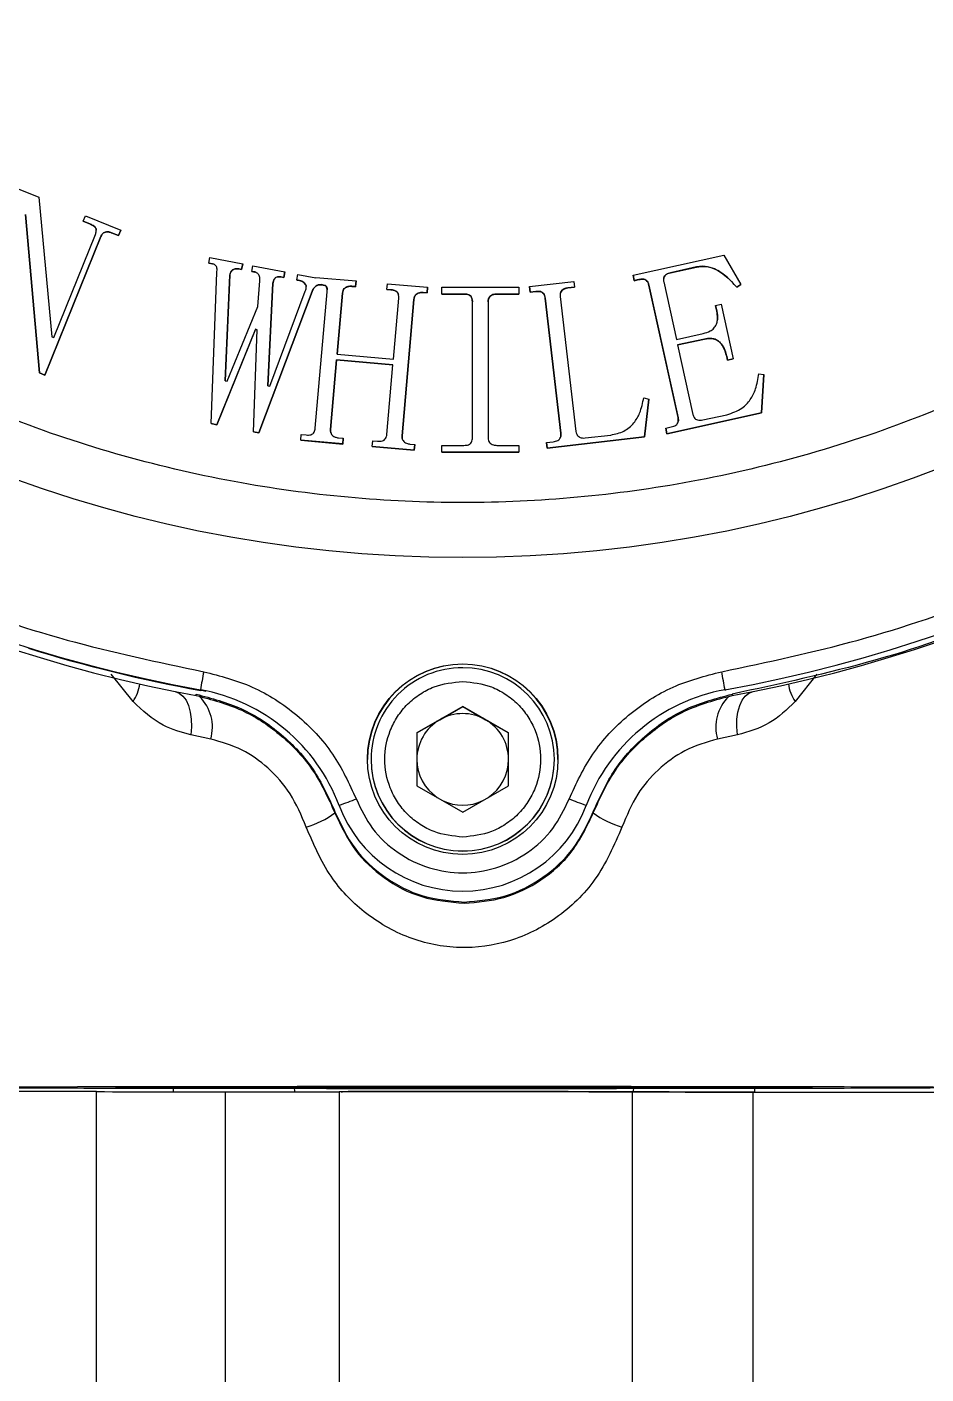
# Model space of a CAD drawing. Header units: millimetres. Extents: x 2028 to 4172, y 863 to 2379.
# Drawn here: x 3453.7 to 3502.8, y 2030.5 to 2104 of the extents above; entities that cross this region are included whole.
import ezdxf

# ---------------------------------------------------------------- set-up
doc = ezdxf.new("R2010")
doc.units = ezdxf.units.MM

msp = doc.modelspace()

# ---------------------------------------------------------------- linework, layer by layer
at = {"color": 7, "linetype": 'Continuous', "lineweight": 25}
for p, q in [((3452.947, 2095.277), (3454.344, 2094.712)), ((3454.344, 2094.712), (3455.068, 2087.08)), ((3454.386, 2085.115), (3453.625, 2093.768)), ((3453.625, 2093.766), (3454.386, 2085.113)), ((3456.779, 2093.391), (3456.896, 2093.68)), ((3457.164, 2093.237), (3456.779, 2093.391)), ((3456.779, 2093.391), (3456.779, 2093.389)), ((3456.779, 2093.389), (3457.164, 2093.234)), ((3456.896, 2093.68), (3458.823, 2092.901)), ((3455.165, 2087.041), (3457.442, 2092.676)), ((3457.164, 2093.237), (3457.164, 2093.234)), ((3458.705, 2092.612), (3458.32, 2092.769)), ((3458.32, 2092.769), (3458.32, 2092.766)), ((3458.32, 2092.766), (3458.705, 2092.61)), ((3458.823, 2092.901), (3458.705, 2092.612)), ((3458.705, 2092.61), (3458.823, 2092.899)), ((3458.705, 2092.612), (3458.705, 2092.61)), ((3458.823, 2092.901), (3458.823, 2092.899)), ((3457.731, 2092.559), (3454.675, 2084.998)), ((3454.675, 2084.995), (3457.731, 2092.556)), ((3457.731, 2092.559), (3457.731, 2092.556)), ((3463.629, 2091.103), (3463.689, 2091.409)), ((3463.689, 2091.409), (3465.477, 2091.068)), ((3486.775, 2090.456), (3491.732, 2091.547)), ((3491.732, 2091.547), (3492.664, 2089.948)), ((3463.834, 2091.064), (3463.629, 2091.103)), ((3463.629, 2091.103), (3463.629, 2091.1)), ((3463.629, 2091.1), (3463.834, 2091.062)), ((3463.758, 2082.347), (3464.063, 2090.596)), ((3463.834, 2091.064), (3463.834, 2091.062)), ((3464.777, 2090.461), (3464.523, 2084.69)), ((3464.523, 2084.69), (3464.777, 2090.459)), ((3464.777, 2090.461), (3464.777, 2090.459)), ((3465.417, 2090.762), (3465.263, 2090.791)), ((3465.263, 2090.791), (3465.263, 2090.788)), ((3465.263, 2090.788), (3465.417, 2090.759)), ((3465.477, 2091.068), (3465.417, 2090.762)), ((3465.417, 2090.759), (3465.477, 2091.066)), ((3465.417, 2090.762), (3465.417, 2090.759)), ((3465.477, 2091.068), (3465.477, 2091.066)), ((3465.978, 2090.654), (3466.037, 2090.96)), ((3466.132, 2090.625), (3465.978, 2090.654)), ((3465.978, 2090.654), (3465.978, 2090.652)), ((3465.978, 2090.652), (3466.132, 2090.623)), ((3466.037, 2090.96), (3467.773, 2090.629)), ((3466.132, 2090.625), (3466.132, 2090.623)), ((3467.773, 2090.629), (3467.713, 2090.322)), ((3467.713, 2090.32), (3467.773, 2090.627)), ((3467.773, 2090.629), (3467.773, 2090.627)), ((3468.428, 2090.188), (3468.488, 2090.494)), ((3468.488, 2090.494), (3469.474, 2090.305)), ((3486.843, 2090.152), (3486.775, 2090.456)), ((3486.775, 2090.456), (3486.775, 2090.454)), ((3486.775, 2090.454), (3486.843, 2090.15)), ((3490.231, 2090.897), (3488.815, 2090.585)), ((3488.815, 2090.583), (3490.231, 2090.895)), ((3488.815, 2090.585), (3488.815, 2090.583)), ((3490.231, 2090.897), (3490.231, 2090.895)), ((3466.301, 2088.741), (3466.411, 2090.149)), ((3467.126, 2090.012), (3466.85, 2084.403)), ((3466.85, 2084.403), (3467.126, 2090.01)), ((3467.126, 2090.012), (3467.126, 2090.01)), ((3467.713, 2090.322), (3467.561, 2090.353)), ((3467.561, 2090.353), (3467.561, 2090.351)), ((3467.561, 2090.351), (3467.713, 2090.32)), ((3467.713, 2090.322), (3467.713, 2090.32)), ((3468.582, 2090.157), (3468.428, 2090.188)), ((3468.428, 2090.188), (3468.428, 2090.185)), ((3468.428, 2090.185), (3468.582, 2090.155)), ((3468.582, 2090.157), (3468.582, 2090.155)), ((3469.474, 2090.305), (3469.475, 2090.326)), ((3469.475, 2090.326), (3471.66, 2090.135)), ((3469.959, 2089.895), (3469.755, 2089.933)), ((3469.755, 2089.933), (3469.755, 2089.931)), ((3469.755, 2089.931), (3469.959, 2089.893)), ((3469.962, 2089.906), (3469.959, 2089.895)), ((3469.959, 2089.893), (3469.962, 2089.904)), ((3469.959, 2089.893), (3469.959, 2089.895)), ((3469.962, 2089.906), (3469.962, 2089.904)), ((3471.633, 2089.823), (3471.425, 2089.841)), ((3471.425, 2089.841), (3471.425, 2089.839)), ((3471.425, 2089.839), (3471.633, 2089.821)), ((3471.66, 2090.135), (3471.633, 2089.823)), ((3471.633, 2089.821), (3471.66, 2090.133)), ((3471.633, 2089.823), (3471.633, 2089.821)), ((3471.66, 2090.135), (3471.66, 2090.133)), ((3473.349, 2089.673), (3473.376, 2089.985)), ((3473.557, 2089.656), (3473.349, 2089.673)), ((3473.349, 2089.673), (3473.349, 2089.671)), ((3473.349, 2089.671), (3473.557, 2089.654)), ((3473.376, 2089.985), (3475.561, 2089.794)), ((3475.561, 2089.794), (3475.534, 2089.482)), ((3475.534, 2089.48), (3475.561, 2089.792)), ((3475.561, 2089.794), (3475.561, 2089.792)), ((3476.344, 2089.42), (3476.344, 2089.79)), ((3476.344, 2089.79), (3480.536, 2089.79)), ((3480.536, 2089.79), (3480.536, 2089.42)), ((3481.125, 2089.828), (3483.546, 2090.107)), ((3481.161, 2089.52), (3481.125, 2089.828)), ((3481.125, 2089.828), (3481.125, 2089.826)), ((3481.125, 2089.826), (3481.161, 2089.518)), ((3483.583, 2089.799), (3483.223, 2089.759)), ((3483.223, 2089.757), (3483.583, 2089.797)), ((3483.223, 2089.757), (3483.223, 2089.759)), ((3483.546, 2090.107), (3483.583, 2089.799)), ((3483.583, 2089.799), (3483.583, 2089.797)), ((3487.095, 2090.208), (3486.843, 2090.152)), ((3486.843, 2090.15), (3487.095, 2090.206)), ((3486.843, 2090.152), (3486.843, 2090.15)), ((3487.095, 2090.208), (3487.095, 2090.206)), ((3489.229, 2082.674), (3487.64, 2089.903)), ((3487.64, 2089.901), (3487.64, 2089.903)), ((3487.64, 2089.901), (3489.229, 2082.672)), ((3488.449, 2090.081), (3489.139, 2086.946)), ((3492.664, 2089.948), (3492.435, 2089.792)), ((3492.435, 2089.79), (3492.664, 2089.946)), ((3492.435, 2089.792), (3492.435, 2089.79)), ((3492.664, 2089.948), (3492.664, 2089.946)), ((3469.26, 2089.552), (3466.363, 2081.85)), ((3466.363, 2081.848), (3469.26, 2089.55)), ((3466.952, 2084.383), (3468.894, 2089.569)), ((3469.26, 2089.552), (3469.26, 2089.55)), ((3469.439, 2082.101), (3470.088, 2089.538)), ((3470.92, 2089.467), (3470.629, 2086.138)), ((3470.629, 2086.138), (3470.92, 2089.465)), ((3470.92, 2089.467), (3470.92, 2089.465)), ((3473.557, 2089.656), (3473.557, 2089.654)), ((3473.698, 2085.869), (3473.989, 2089.197)), ((3474.821, 2089.126), (3474.172, 2081.688)), ((3474.172, 2081.686), (3474.821, 2089.124)), ((3474.821, 2089.126), (3474.821, 2089.124)), ((3475.534, 2089.482), (3475.326, 2089.5)), ((3475.326, 2089.5), (3475.326, 2089.498)), ((3475.326, 2089.498), (3475.534, 2089.48)), ((3475.534, 2089.48), (3475.534, 2089.482)), ((3477.541, 2089.42), (3476.344, 2089.42)), ((3476.344, 2089.42), (3476.344, 2089.418)), ((3476.344, 2089.418), (3477.541, 2089.418)), ((3477.541, 2089.42), (3477.541, 2089.418)), ((3478.009, 2081.575), (3478.009, 2089.004)), ((3478.872, 2089.004), (3478.872, 2081.575)), ((3480.536, 2089.42), (3479.34, 2089.42)), ((3479.34, 2089.42), (3479.34, 2089.418)), ((3479.34, 2089.418), (3480.536, 2089.418)), ((3480.536, 2089.42), (3480.536, 2089.418)), ((3481.47, 2089.555), (3481.161, 2089.52)), ((3481.161, 2089.518), (3481.47, 2089.552)), ((3481.161, 2089.52), (3481.161, 2089.518)), ((3481.47, 2089.555), (3481.47, 2089.552)), ((3482.833, 2081.828), (3481.982, 2089.196)), ((3481.982, 2089.196), (3481.982, 2089.194)), ((3481.982, 2089.194), (3482.833, 2081.826)), ((3482.806, 2089.293), (3483.658, 2081.924)), ((3464.625, 2084.67), (3466.301, 2088.741)), ((3491.277, 2088.794), (3491.58, 2088.861)), ((3491.343, 2088.491), (3491.277, 2088.794)), ((3491.277, 2088.794), (3491.277, 2088.792)), ((3491.277, 2088.792), (3491.343, 2088.489)), ((3491.343, 2088.491), (3491.343, 2088.489)), ((3491.58, 2088.861), (3492.234, 2085.879)), ((3466.17, 2087.494), (3464.065, 2082.289)), ((3464.065, 2082.287), (3466.17, 2087.492)), ((3466.057, 2081.908), (3466.272, 2087.475)), ((3466.272, 2087.475), (3466.17, 2087.494)), ((3466.17, 2087.494), (3466.17, 2087.492)), ((3466.17, 2087.492), (3466.272, 2087.473)), ((3455.068, 2087.08), (3455.165, 2087.041)), ((3489.139, 2086.946), (3490.605, 2087.27)), ((3490.67, 2086.966), (3489.204, 2086.642)), ((3489.205, 2086.64), (3490.67, 2086.964)), ((3490.67, 2086.966), (3490.67, 2086.964)), ((3470.629, 2086.138), (3473.698, 2085.869)), ((3489.204, 2086.642), (3490.038, 2082.851)), ((3491.932, 2085.812), (3491.888, 2086.014)), ((3491.888, 2086.014), (3491.888, 2086.012)), ((3491.888, 2086.012), (3491.932, 2085.81)), ((3470.602, 2085.826), (3470.271, 2082.029)), ((3470.271, 2082.027), (3470.602, 2085.824)), ((3473.671, 2085.556), (3470.602, 2085.826)), ((3470.602, 2085.826), (3470.602, 2085.824)), ((3470.602, 2085.824), (3473.671, 2085.554)), ((3473.34, 2081.76), (3473.671, 2085.556)), ((3492.234, 2085.879), (3491.932, 2085.812)), ((3491.932, 2085.81), (3492.234, 2085.877)), ((3491.932, 2085.812), (3491.932, 2085.81)), ((3492.234, 2085.879), (3492.234, 2085.877)), ((3454.675, 2084.998), (3454.386, 2085.115)), ((3454.386, 2085.115), (3454.386, 2085.113)), ((3454.386, 2085.113), (3454.675, 2084.995)), ((3454.675, 2084.998), (3454.675, 2084.995)), ((3464.523, 2084.69), (3464.625, 2084.67)), ((3493.631, 2085.072), (3493.907, 2085.028)), ((3493.907, 2085.028), (3493.783, 2082.932)), ((3493.783, 2082.93), (3493.907, 2085.026)), ((3493.907, 2085.028), (3493.907, 2085.026)), ((3466.85, 2084.403), (3466.952, 2084.383)), ((3487.362, 2083.762), (3487.632, 2083.687)), ((3487.632, 2083.687), (3487.401, 2081.626)), ((3487.401, 2081.623), (3487.632, 2083.685)), ((3487.632, 2083.687), (3487.632, 2083.685)), ((3464.065, 2082.289), (3463.758, 2082.347)), ((3463.758, 2082.347), (3463.758, 2082.345)), ((3463.758, 2082.345), (3464.065, 2082.287)), ((3493.783, 2082.932), (3488.626, 2081.797)), ((3488.626, 2081.795), (3493.783, 2082.93)), ((3489.229, 2082.674), (3489.229, 2082.672)), ((3490.582, 2082.547), (3491.895, 2082.836)), ((3493.783, 2082.932), (3493.783, 2082.93)), ((3464.065, 2082.289), (3464.065, 2082.287)), ((3466.363, 2081.85), (3466.057, 2081.908)), ((3466.057, 2081.908), (3466.057, 2081.906)), ((3466.057, 2081.906), (3466.363, 2081.848)), ((3466.363, 2081.85), (3466.363, 2081.848)), ((3468.645, 2081.438), (3468.674, 2081.75)), ((3468.674, 2081.75), (3468.934, 2081.727)), ((3470.271, 2082.029), (3470.271, 2082.027)), ((3474.172, 2081.688), (3474.172, 2081.686)), ((3487.401, 2081.626), (3482.094, 2081.011)), ((3482.094, 2081.009), (3487.401, 2081.623)), ((3482.833, 2081.828), (3482.833, 2081.826)), ((3484.17, 2081.566), (3485.561, 2081.726)), ((3487.401, 2081.626), (3487.401, 2081.623)), ((3488.559, 2082.102), (3488.861, 2082.169)), ((3488.626, 2081.797), (3488.559, 2082.102)), ((3488.559, 2082.102), (3488.559, 2082.099)), ((3488.559, 2082.099), (3488.626, 2081.795)), ((3488.626, 2081.797), (3488.626, 2081.795)), ((3470.934, 2081.238), (3468.645, 2081.438)), ((3468.645, 2081.438), (3468.645, 2081.436)), ((3468.645, 2081.436), (3470.934, 2081.235)), ((3470.702, 2081.571), (3470.963, 2081.55)), ((3470.963, 2081.55), (3470.934, 2081.238)), ((3470.934, 2081.235), (3470.963, 2081.547)), ((3470.934, 2081.238), (3470.934, 2081.235)), ((3470.963, 2081.55), (3470.963, 2081.547)), ((3472.546, 2081.095), (3472.575, 2081.407)), ((3474.835, 2080.895), (3472.546, 2081.095)), ((3472.546, 2081.095), (3472.546, 2081.093)), ((3472.546, 2081.093), (3474.835, 2080.892)), ((3472.575, 2081.407), (3472.835, 2081.386)), ((3474.603, 2081.23), (3474.863, 2081.207)), ((3474.863, 2081.207), (3474.835, 2080.895)), ((3474.835, 2080.892), (3474.863, 2081.205)), ((3474.835, 2080.895), (3474.835, 2080.892)), ((3474.863, 2081.207), (3474.863, 2081.205)), ((3476.344, 2080.79), (3476.344, 2081.159)), ((3476.344, 2081.159), (3477.541, 2081.159)), ((3479.34, 2081.159), (3480.536, 2081.159)), ((3480.536, 2081.159), (3480.536, 2080.79)), ((3482.057, 2081.321), (3482.417, 2081.362)), ((3482.094, 2081.011), (3482.057, 2081.321)), ((3482.057, 2081.321), (3482.057, 2081.319)), ((3482.057, 2081.319), (3482.094, 2081.009)), ((3482.094, 2081.011), (3482.094, 2081.009)), ((3480.536, 2080.79), (3476.344, 2080.79)), ((3476.344, 2080.79), (3476.344, 2080.787)), ((3476.344, 2080.787), (3480.536, 2080.787)), ((3480.536, 2080.79), (3480.536, 2080.787)), ((3459.493, 2067.176), (3458.302, 2068.672)), ((3496.81, 2068.667), (3495.624, 2067.176)), ((3461.794, 2067.726), (3462.941, 2067.506)), ((3463.169, 2067.787), (3463.169, 2067.821)), ((3491.794, 2067.821), (3491.794, 2067.787)), ((3492.176, 2067.506), (3493.323, 2067.726)), ((3462.941, 2067.506), (3462.941, 2067.578)), ((3477.481, 2066.915), (3474.981, 2065.471)), ((3476.231, 2066.186), (3477.481, 2066.908)), ((3479.981, 2065.471), (3477.481, 2066.915)), ((3477.481, 2066.908), (3477.481, 2066.915)), ((3477.481, 2066.908), (3478.731, 2066.186)), ((3492.176, 2067.578), (3492.176, 2067.506)), ((3474.981, 2065.465), (3476.231, 2066.186)), ((3478.731, 2066.186), (3479.981, 2065.465)), ((3474.981, 2065.471), (3474.981, 2062.584)), ((3479.981, 2062.584), (3479.981, 2065.471)), ((3463.732, 2065.131), (3462.647, 2065.358)), ((3492.469, 2065.358), (3491.384, 2065.131)), ((3472.481, 2064.026), (3472.481, 2064.015)), ((3482.481, 2064.015), (3482.481, 2064.026)), ((3474.981, 2062.584), (3477.481, 2061.141)), ((3477.481, 2061.141), (3479.981, 2062.584)), ((3470.51, 2061.167), (3470.51, 2061.099)), ((3470.741, 2061.498), (3470.741, 2061.464)), ((3484.221, 2061.464), (3484.221, 2061.498)), ((3484.606, 2061.099), (3484.606, 2061.167)), ((3457.494, 2028.886), (3457.494, 2045.886)), ((3461.709, 2045.86), (3461.705, 2046.057)), ((3464.524, 2045.882), (3464.524, 2028.882)), ((3468.29, 2046.139), (3468.308, 2045.875)), ((3470.735, 2045.884), (3470.735, 2028.884)), ((3486.738, 2028.875), (3486.738, 2045.875)), ((3486.808, 2045.875), (3486.826, 2046.138)), ((3493.313, 2045.861), (3493.312, 2028.861)), ((3493.411, 2046.057), (3493.407, 2045.859))]:
    msp.add_line(p, q, dxfattribs=at)
at = {"color": 7, "linetype": 'Continuous', "lineweight": 25, "flags": 128}
for points in [[(3461.794, 2067.726), (3462.015, 2067.64), (3462.214, 2067.479), (3462.384, 2067.247), (3462.519, 2066.953), (3462.615, 2066.605), (3462.67, 2066.215), (3462.68, 2065.795), (3462.647, 2065.358)], [(3492.469, 2065.358), (3492.436, 2065.795), (3492.447, 2066.215), (3492.501, 2066.605), (3492.598, 2066.953), (3492.733, 2067.247), (3492.902, 2067.479), (3493.101, 2067.64), (3493.323, 2067.726)], [(3464.524, 2045.882), (3465.294, 2045.883), (3466.066, 2045.883), (3466.84, 2045.883), (3467.616, 2045.883), (3468.394, 2045.884), (3469.173, 2045.884), (3469.954, 2045.884), (3470.735, 2045.884)], [(3493.313, 2045.861), (3496.148, 2045.858), (3498.919, 2045.856), (3501.615, 2045.853), (3504.228, 2045.85), (3506.747, 2045.846), (3509.165, 2045.842), (3511.472, 2045.838), (3513.661, 2045.834)]]:
    msp.add_lwpolyline(points, dxfattribs=at)
at = {"color": 7, "linetype": 'Continuous', "lineweight": 25}
for centre, radius in [((3477.481, 2146.532), 71.5), ((3477.481, 2064.032), 5.2)]:
    msp.add_circle(centre, radius, dxfattribs=at)
for centre, radius, start, end in [((3477.481, 2146.53), 80, 190.30617, 259.69396), ((3477.481, 2146.53), 80, 280.30604, 349.69383), ((3477.558, 2146.157), 80, 190.52799, 258.6349), ((3477.559, 2146.157), 80, 281.36448, 349.47139), ((3477.481, 2146.496), 80, 252.76849, 259.69392), ((3477.481, 2064.015), 5.2, 0.00011, 179.99974), ((4111.397, 1950.711), 658.722, 169.672162, 169.759325), ((3477.481, 2064.026), 5, 89.99962, 179.99978), ((3477.481, 2064.026), 5, 359.99991, 89.99976), ((2843.585, 1950.714), 658.702, 10.240673, 10.327838), ((3457.599, 2068.465), 2.29, 325.76645, 351.8077), ((3461.38, 2057.982), 10, 20.58678, 79.69395), ((3461.38, 2057.948), 10, 78.01772, 79.69392), ((3493.583, 2057.982), 10, 100.30605, 159.41322), ((3497.517, 2068.465), 2.29, 188.19168, 214.23293), ((3461.524, 2065.786), 2.303, 343.4735, 45.70276), ((3493.594, 2065.786), 2.305, 134.36929, 196.50795), ((3477.481, 2064.021), 2.5, 119.9996, 179.99966), ((3477.481, 2064.021), 2.5, 59.99975, 119.99962), ((3477.481, 2064.021), 2.5, 359.99971, 59.99978), ((3477.481, 2064.026), 5, 179.99994, 359.99975), ((3477.481, 2064.015), 5, 179.99994, 359.99975), ((3477.481, 2064.021), 2.5, 179.99971, 236.17979), ((3477.481, 2064.021), 2.5, 303.81959, 359.99967), ((3515.49, 1944.498), 125.266, 110.47237, 110.93011), ((3477.481, 2064.021), 2.5, 243.81973, 296.17964), ((3439.473, 1944.498), 125.265, 69.06989, 69.52763), ((3467.594, 2065.036), 4.899, 285.98985, 306.52729), ((3477.481, 2064.03), 7.2, 200.5868, 339.4132), ((3487.522, 2065.036), 4.899, 233.47211, 254.00953), ((3452.558, 262.317), 1783.576, 89.841456, 90.268476), ((3462.772, 5218.069), 3172.188, 269.904659, 270.031645), ((3477.223, -647.263), 2693.155, 89.797567, 90.13802), ((3493.029, 3374.094), 1328.233, 269.728619, 270.012215)]:
    msp.add_arc(centre, radius, start, end, dxfattribs=at)
for points, knots in [([(3545.981, 2146.538), (3545.926, 2144.449), (3545.817, 2140.271), (3544.907, 2133.932), (3543.421, 2127.58), (3541.247, 2121.214), (3538.416, 2114.991), (3534.902, 2108.968), (3530.748, 2103.277), (3526.005, 2098.015), (3520.743, 2093.272), (3515.051, 2089.118), (3509.029, 2085.604), (3502.806, 2082.772), (3496.44, 2080.601), (3490.087, 2079.106), (3483.749, 2078.229), (3477.481, 2077.943), (3471.214, 2078.229), (3464.875, 2079.106), (3458.523, 2080.601), (3452.157, 2082.772), (3445.934, 2085.604), (3439.911, 2089.118), (3434.219, 2093.272), (3428.958, 2098.015), (3424.214, 2103.277), (3420.06, 2108.968), (3416.547, 2114.991), (3413.716, 2121.214), (3411.542, 2127.58), (3410.056, 2133.932), (3409.146, 2140.271), (3409.036, 2144.449), (3408.981, 2146.538)], [0, 0, 0, 0, 0.029124, 0.058248, 0.08912, 0.119994, 0.151902, 0.184313, 0.217069, 0.25, 0.282931, 0.315687, 0.348098, 0.380006, 0.410878, 0.441752, 0.470875, 0.5, 0.529123, 0.558248, 0.58912, 0.619994, 0.651902, 0.684313, 0.717069, 0.75, 0.782931, 0.815687, 0.848098, 0.880006, 0.910878, 0.941752, 0.970875, 1, 1, 1, 1]), ([(3399.756, 2132.398), (3400.282, 2129.902), (3401.345, 2124.865), (3403.883, 2117.488), (3407.152, 2110.246), (3411.215, 2103.267), (3416.027, 2096.664), (3421.519, 2090.57), (3427.613, 2085.078), (3434.216, 2080.266), (3441.195, 2076.203), (3448.437, 2072.934), (3455.814, 2070.395), (3460.852, 2069.333), (3463.348, 2068.807)], [0, 0, 0, 0, 0.079959, 0.161371, 0.244142, 0.328893, 0.414217, 0.5, 0.585778, 0.671102, 0.755858, 0.838624, 0.920039, 1, 1, 1, 1]), ([(3491.615, 2068.807), (3494.111, 2069.333), (3499.148, 2070.395), (3506.525, 2072.934), (3513.767, 2076.203), (3520.746, 2080.266), (3527.349, 2085.078), (3533.443, 2090.57), (3538.935, 2096.664), (3543.747, 2103.267), (3547.81, 2110.246), (3551.079, 2117.488), (3553.618, 2124.865), (3554.68, 2129.902), (3555.207, 2132.398)], [0, 0, 0, 0, 0.079959, 0.161371, 0.244142, 0.328893, 0.414217, 0.5, 0.585778, 0.671102, 0.755858, 0.838624, 0.920039, 1, 1, 1, 1]), ([(3457.442, 2092.676), (3457.462, 2092.737), (3457.493, 2092.83), (3457.484, 2092.963), (3457.44, 2093.055), (3457.336, 2093.157), (3457.235, 2093.204), (3457.164, 2093.237)], [0, 0, 0, 0, 0.263647, 0.403144, 0.543417, 0.677144, 1, 1, 1, 1]), ([(3457.164, 2093.234), (3457.246, 2093.197), (3457.36, 2093.144), (3457.465, 2093.018), (3457.478, 2092.949), (3457.485, 2092.915)], [0, 0, 0, 0, 0.55917, 0.783276, 1, 1, 1, 1]), ([(3458.32, 2092.769), (3458.254, 2092.791), (3458.143, 2092.828), (3457.989, 2092.812), (3457.878, 2092.764), (3457.788, 2092.679), (3457.752, 2092.602), (3457.731, 2092.559)], [0, 0, 0, 0, 0.292493, 0.488495, 0.642099, 0.795375, 1, 1, 1, 1]), ([(3457.731, 2092.556), (3457.761, 2092.616), (3457.808, 2092.709), (3457.927, 2092.789), (3458.05, 2092.819), (3458.186, 2092.815), (3458.278, 2092.782), (3458.32, 2092.766)], [0, 0, 0, 0, 0.277567, 0.434289, 0.591034, 0.809151, 1, 1, 1, 1]), ([(3464.063, 2090.596), (3464.074, 2090.677), (3464.091, 2090.79), (3464.043, 2090.929), (3463.985, 2091.002), (3463.91, 2091.045), (3463.858, 2091.058), (3463.834, 2091.064)], [0, 0, 0, 0, 0.409045, 0.568709, 0.729731, 0.871998, 1, 1, 1, 1]), ([(3465.263, 2090.791), (3465.198, 2090.798), (3465.099, 2090.81), (3464.966, 2090.772), (3464.879, 2090.705), (3464.812, 2090.598), (3464.79, 2090.512), (3464.777, 2090.461)], [0, 0, 0, 0, 0.286948, 0.445283, 0.603611, 0.766841, 1, 1, 1, 1]), ([(3464.777, 2090.459), (3464.791, 2090.515), (3464.815, 2090.607), (3464.893, 2090.717), (3464.988, 2090.781), (3465.117, 2090.806), (3465.208, 2090.795), (3465.263, 2090.788)], [0, 0, 0, 0, 0.255208, 0.42331, 0.591938, 0.753059, 1, 1, 1, 1]), ([(3466.411, 2090.149), (3466.418, 2090.206), (3466.43, 2090.304), (3466.373, 2090.451), (3466.275, 2090.567), (3466.176, 2090.607), (3466.132, 2090.625)], [0, 0, 0, 0, 0.280717, 0.477013, 0.764436, 1, 1, 1, 1]), ([(3488.815, 2090.585), (3488.737, 2090.562), (3488.619, 2090.525), (3488.499, 2090.41), (3488.442, 2090.299), (3488.43, 2090.183), (3488.443, 2090.113), (3488.449, 2090.081)], [0, 0, 0, 0, 0.339866, 0.516986, 0.694619, 0.862206, 1, 1, 1, 1]), ([(3488.451, 2090.284), (3488.458, 2090.309), (3488.474, 2090.372), (3488.55, 2090.464), (3488.668, 2090.543), (3488.767, 2090.57), (3488.815, 2090.583)], [0, 0, 0, 0, 0.153617, 0.387639, 0.698766, 1, 1, 1, 1]), ([(3492.435, 2089.792), (3492.245, 2089.999), (3491.865, 2090.416), (3491.226, 2090.839), (3490.639, 2090.963), (3490.342, 2090.915), (3490.231, 2090.897)], [0, 0, 0, 0, 0.324948, 0.652823, 0.870839, 1, 1, 1, 1]), ([(3490.231, 2090.895), (3490.399, 2090.917), (3490.765, 2090.963), (3491.422, 2090.734), (3491.977, 2090.301), (3492.309, 2089.93), (3492.435, 2089.79)], [0, 0, 0, 0, 0.194478, 0.422538, 0.782169, 1, 1, 1, 1]), ([(3467.561, 2090.353), (3467.514, 2090.36), (3467.438, 2090.372), (3467.331, 2090.352), (3467.254, 2090.305), (3467.182, 2090.21), (3467.146, 2090.108), (3467.13, 2090.031), (3467.126, 2090.012)], [0, 0, 0, 0, 0.2197284, 0.3604368, 0.5019622, 0.6296085, 0.9109721, 1, 1, 1, 1]), ([(3467.126, 2090.01), (3467.145, 2090.091), (3467.172, 2090.201), (3467.265, 2090.313), (3467.346, 2090.355), (3467.448, 2090.369), (3467.518, 2090.358), (3467.561, 2090.351)], [0, 0, 0, 0, 0.3817203, 0.5244556, 0.6680241, 0.7975388, 1, 1, 1, 1]), ([(3468.894, 2089.569), (3468.914, 2089.627), (3468.947, 2089.722), (3468.94, 2089.863), (3468.894, 2089.969), (3468.812, 2090.059), (3468.706, 2090.126), (3468.623, 2090.147), (3468.582, 2090.157)], [0, 0, 0, 0, 0.234067, 0.380912, 0.528267, 0.670545, 0.840377, 1, 1, 1, 1]), ([(3468.582, 2090.155), (3468.651, 2090.134), (3468.764, 2090.102), (3468.878, 2089.988), (3468.932, 2089.897), (3468.935, 2089.839), (3468.935, 2089.826)], [0, 0, 0, 0, 0.411268, 0.667218, 0.924779, 1, 1, 1, 1]), ([(3469.26, 2089.55), (3469.294, 2089.625), (3469.35, 2089.75), (3469.493, 2089.874), (3469.627, 2089.935), (3469.718, 2089.932), (3469.755, 2089.931)], [0, 0, 0, 0, 0.365295, 0.600157, 0.833953, 1, 1, 1, 1]), ([(3469.755, 2089.933), (3469.699, 2089.932), (3469.593, 2089.93), (3469.446, 2089.846), (3469.334, 2089.717), (3469.285, 2089.608), (3469.26, 2089.552)], [0, 0, 0, 0, 0.246987, 0.468153, 0.728462, 1, 1, 1, 1]), ([(3470.088, 2089.538), (3470.09, 2089.583), (3470.095, 2089.673), (3470.06, 2089.794), (3470.007, 2089.87), (3469.972, 2089.898), (3469.962, 2089.906)], [0, 0, 0, 0, 0.3303013, 0.665596, 0.9062665, 1, 1, 1, 1]), ([(3469.962, 2089.904), (3469.986, 2089.882), (3470.04, 2089.831), (3470.081, 2089.74), (3470.082, 2089.678), (3470.083, 2089.656)], [0, 0, 0, 0, 0.343672, 0.771515, 1, 1, 1, 1]), ([(3471.425, 2089.841), (3471.355, 2089.843), (3471.239, 2089.846), (3471.097, 2089.787), (3471.004, 2089.709), (3470.942, 2089.601), (3470.928, 2089.516), (3470.92, 2089.467)], [0, 0, 0, 0, 0.290077, 0.48445, 0.638173, 0.79153, 1, 1, 1, 1]), ([(3470.92, 2089.465), (3470.929, 2089.518), (3470.944, 2089.609), (3471.016, 2089.721), (3471.125, 2089.801), (3471.267, 2089.846), (3471.374, 2089.841), (3471.425, 2089.839)], [0, 0, 0, 0, 0.224861, 0.386581, 0.549015, 0.787195, 1, 1, 1, 1]), ([(3483.223, 2089.759), (3483.15, 2089.744), (3483.036, 2089.722), (3482.907, 2089.633), (3482.833, 2089.538), (3482.798, 2089.418), (3482.804, 2089.337), (3482.806, 2089.293)], [0, 0, 0, 0, 0.311431, 0.483158, 0.654996, 0.813001, 1, 1, 1, 1]), ([(3482.821, 2089.48), (3482.833, 2089.513), (3482.862, 2089.589), (3482.976, 2089.687), (3483.105, 2089.741), (3483.196, 2089.753), (3483.223, 2089.757)], [0, 0, 0, 0, 0.200139, 0.468383, 0.843354, 1, 1, 1, 1]), ([(3487.095, 2090.206), (3487.184, 2090.222), (3487.309, 2090.245), (3487.466, 2090.195), (3487.555, 2090.116), (3487.612, 2090.013), (3487.632, 2089.935), (3487.64, 2089.901)], [0, 0, 0, 0, 0.369411, 0.518582, 0.668914, 0.853903, 1, 1, 1, 1]), ([(3487.64, 2089.903), (3487.624, 2089.961), (3487.599, 2090.052), (3487.518, 2090.158), (3487.42, 2090.218), (3487.273, 2090.241), (3487.164, 2090.221), (3487.095, 2090.208)], [0, 0, 0, 0, 0.243865, 0.391737, 0.541046, 0.710969, 1, 1, 1, 1]), ([(3473.989, 2089.197), (3473.991, 2089.255), (3473.995, 2089.352), (3473.949, 2089.473), (3473.886, 2089.554), (3473.771, 2089.621), (3473.657, 2089.644), (3473.574, 2089.654), (3473.557, 2089.656)], [0, 0, 0, 0, 0.237356, 0.392761, 0.524029, 0.65536, 0.93072, 1, 1, 1, 1]), ([(3473.557, 2089.654), (3473.65, 2089.642), (3473.778, 2089.626), (3473.91, 2089.529), (3473.959, 2089.452), (3473.97, 2089.401), (3473.974, 2089.384)], [0, 0, 0, 0, 0.508362, 0.70662, 0.904854, 1, 1, 1, 1]), ([(3475.326, 2089.5), (3475.256, 2089.502), (3475.14, 2089.505), (3474.997, 2089.446), (3474.905, 2089.368), (3474.842, 2089.26), (3474.829, 2089.175), (3474.821, 2089.126)], [0, 0, 0, 0, 0.290077, 0.48445, 0.638173, 0.79153, 1, 1, 1, 1]), ([(3474.821, 2089.124), (3474.83, 2089.177), (3474.845, 2089.268), (3474.917, 2089.38), (3475.026, 2089.46), (3475.168, 2089.505), (3475.275, 2089.5), (3475.326, 2089.498)], [0, 0, 0, 0, 0.224861, 0.386581, 0.549015, 0.787195, 1, 1, 1, 1]), ([(3478.009, 2089.004), (3478.006, 2089.065), (3478.001, 2089.162), (3477.942, 2089.283), (3477.863, 2089.357), (3477.727, 2089.414), (3477.617, 2089.417), (3477.541, 2089.42)], [0, 0, 0, 0, 0.250411, 0.398556, 0.54744, 0.686236, 1, 1, 1, 1]), ([(3477.541, 2089.418), (3477.615, 2089.415), (3477.725, 2089.412), (3477.863, 2089.355), (3477.942, 2089.28), (3477.996, 2089.168), (3478.007, 2089.072), (3478.008, 2089.011), (3478.009, 2089.001)], [0, 0, 0, 0, 0.3046765, 0.4550368, 0.6065485, 0.7453901, 0.9603697, 1, 1, 1, 1]), ([(3479.34, 2089.42), (3479.269, 2089.415), (3479.153, 2089.407), (3479.015, 2089.335), (3478.93, 2089.249), (3478.879, 2089.136), (3478.874, 2089.051), (3478.872, 2089.004)], [0, 0, 0, 0, 0.294404, 0.487725, 0.643608, 0.799347, 1, 1, 1, 1]), ([(3478.872, 2089.001), (3478.875, 2089.055), (3478.881, 2089.146), (3478.942, 2089.264), (3479.041, 2089.351), (3479.178, 2089.41), (3479.286, 2089.415), (3479.34, 2089.418)], [0, 0, 0, 0, 0.222894, 0.384836, 0.547319, 0.773072, 1, 1, 1, 1]), ([(3481.47, 2089.552), (3481.547, 2089.558), (3481.66, 2089.567), (3481.803, 2089.524), (3481.891, 2089.453), (3481.957, 2089.339), (3481.973, 2089.246), (3481.982, 2089.194)], [0, 0, 0, 0, 0.3210751, 0.4658967, 0.6115923, 0.7798131, 1, 1, 1, 1]), ([(3481.982, 2089.196), (3481.969, 2089.264), (3481.949, 2089.366), (3481.868, 2089.478), (3481.773, 2089.541), (3481.635, 2089.568), (3481.531, 2089.559), (3481.47, 2089.555)], [0, 0, 0, 0, 0.2826647, 0.4248628, 0.5676053, 0.7445144, 1, 1, 1, 1]), ([(3490.605, 2087.27), (3490.736, 2087.306), (3490.949, 2087.363), (3491.199, 2087.545), (3491.334, 2087.757), (3491.402, 2088.055), (3491.38, 2088.302), (3491.348, 2088.465), (3491.343, 2088.491)], [0, 0, 0, 0, 0.246726, 0.399887, 0.554031, 0.695763, 0.951068, 1, 1, 1, 1]), ([(3491.343, 2088.489), (3491.376, 2088.337), (3491.414, 2088.165), (3491.375, 2087.999), (3491.371, 2087.98)], [0, 0, 0, 0, 0.889779, 1, 1, 1, 1]), ([(3490.67, 2086.964), (3490.833, 2086.987), (3491.081, 2087.023), (3491.396, 2086.893), (3491.624, 2086.682), (3491.794, 2086.378), (3491.858, 2086.129), (3491.888, 2086.012)], [0, 0, 0, 0, 0.2732649, 0.4182085, 0.5628225, 0.7952579, 1, 1, 1, 1]), ([(3491.888, 2086.014), (3491.834, 2086.205), (3491.755, 2086.491), (3491.512, 2086.806), (3491.272, 2086.961), (3490.977, 2087.017), (3490.782, 2086.984), (3490.67, 2086.966)], [0, 0, 0, 0, 0.333895, 0.499037, 0.66578, 0.808284, 1, 1, 1, 1]), ([(3491.895, 2082.836), (3492.186, 2082.93), (3492.686, 2083.092), (3493.202, 2083.643), (3493.513, 2084.296), (3493.589, 2084.792), (3493.631, 2085.072)], [0, 0, 0, 0, 0.295552, 0.509146, 0.721996, 1, 1, 1, 1]), ([(3485.561, 2081.726), (3485.808, 2081.779), (3486.285, 2081.882), (3486.833, 2082.343), (3487.202, 2082.985), (3487.303, 2083.477), (3487.362, 2083.762)], [0, 0, 0, 0, 0.254501, 0.491089, 0.704746, 1, 1, 1, 1]), ([(3488.861, 2082.169), (3488.951, 2082.192), (3489.077, 2082.225), (3489.198, 2082.34), (3489.246, 2082.455), (3489.25, 2082.572), (3489.235, 2082.648), (3489.229, 2082.674)], [0, 0, 0, 0, 0.37884, 0.527566, 0.676229, 0.889817, 1, 1, 1, 1]), ([(3489.229, 2082.672), (3489.245, 2082.598), (3489.262, 2082.525), (3489.238, 2082.457), (3489.238, 2082.457)], [0, 0, 0, 0, 0.9942063, 1, 1, 1, 1]), ([(3490.038, 2082.851), (3490.058, 2082.789), (3490.089, 2082.692), (3490.188, 2082.592), (3490.307, 2082.54), (3490.443, 2082.521), (3490.54, 2082.539), (3490.582, 2082.547)], [0, 0, 0, 0, 0.271137, 0.427796, 0.584166, 0.818016, 1, 1, 1, 1]), ([(3468.934, 2081.727), (3469.027, 2081.722), (3469.156, 2081.714), (3469.305, 2081.788), (3469.381, 2081.878), (3469.424, 2081.987), (3469.434, 2082.065), (3469.439, 2082.101)], [0, 0, 0, 0, 0.375821, 0.523807, 0.672057, 0.853203, 1, 1, 1, 1]), ([(3470.29, 2081.845), (3470.283, 2081.869), (3470.265, 2081.929), (3470.269, 2081.991), (3470.271, 2082.027)], [0, 0, 0, 0, 0.41224, 1, 1, 1, 1]), ([(3470.271, 2082.029), (3470.269, 2081.972), (3470.267, 2081.877), (3470.323, 2081.755), (3470.404, 2081.67), (3470.532, 2081.599), (3470.638, 2081.581), (3470.702, 2081.571)], [0, 0, 0, 0, 0.238138, 0.394231, 0.549692, 0.728395, 1, 1, 1, 1]), ([(3472.835, 2081.386), (3472.928, 2081.381), (3473.057, 2081.373), (3473.206, 2081.447), (3473.282, 2081.537), (3473.325, 2081.646), (3473.335, 2081.724), (3473.34, 2081.76)], [0, 0, 0, 0, 0.3758207, 0.5238074, 0.6720575, 0.8532035, 1, 1, 1, 1]), ([(3474.191, 2081.504), (3474.184, 2081.528), (3474.166, 2081.588), (3474.17, 2081.65), (3474.172, 2081.686)], [0, 0, 0, 0, 0.41224, 1, 1, 1, 1]), ([(3474.172, 2081.688), (3474.17, 2081.631), (3474.168, 2081.536), (3474.224, 2081.414), (3474.305, 2081.329), (3474.433, 2081.258), (3474.539, 2081.24), (3474.603, 2081.23)], [0, 0, 0, 0, 0.238138, 0.394231, 0.549692, 0.728395, 1, 1, 1, 1]), ([(3477.541, 2081.159), (3477.63, 2081.163), (3477.755, 2081.168), (3477.897, 2081.246), (3477.97, 2081.339), (3478.005, 2081.455), (3478.008, 2081.538), (3478.009, 2081.575)], [0, 0, 0, 0, 0.3640306, 0.510061, 0.6558643, 0.8438409, 1, 1, 1, 1]), ([(3478.872, 2081.575), (3478.875, 2081.526), (3478.881, 2081.436), (3478.938, 2081.318), (3479.033, 2081.231), (3479.171, 2081.171), (3479.28, 2081.164), (3479.34, 2081.159)], [0, 0, 0, 0, 0.210223, 0.375759, 0.542534, 0.746796, 1, 1, 1, 1]), ([(3482.417, 2081.362), (3482.506, 2081.376), (3482.63, 2081.396), (3482.764, 2081.491), (3482.821, 2081.594), (3482.844, 2081.71), (3482.837, 2081.791), (3482.833, 2081.828)], [0, 0, 0, 0, 0.36734, 0.515297, 0.663697, 0.845087, 1, 1, 1, 1]), ([(3482.833, 2081.826), (3482.841, 2081.766), (3482.85, 2081.699), (3482.826, 2081.637), (3482.824, 2081.63)], [0, 0, 0, 0, 0.88537, 1, 1, 1, 1]), ([(3483.658, 2081.924), (3483.668, 2081.871), (3483.684, 2081.78), (3483.761, 2081.67), (3483.871, 2081.595), (3484.013, 2081.555), (3484.119, 2081.562), (3484.17, 2081.566)], [0, 0, 0, 0, 0.226887, 0.389122, 0.551824, 0.783972, 1, 1, 1, 1]), ([(3463.348, 2068.807), (3464.251, 2068.573), (3466.087, 2068.098), (3468.501, 2066.513), (3470.491, 2064.421), (3471.286, 2062.699), (3471.677, 2061.852)], [0, 0, 0, 0, 0.245796, 0.5, 0.754204, 1, 1, 1, 1]), ([(3483.285, 2061.852), (3483.676, 2062.699), (3484.471, 2064.421), (3486.461, 2066.513), (3488.875, 2068.098), (3490.712, 2068.573), (3491.615, 2068.807)], [0, 0, 0, 0, 0.245796, 0.5, 0.754204, 1, 1, 1, 1]), ([(3477.481, 2059.778), (3476.947, 2059.835), (3476.124, 2059.922), (3475.134, 2060.452), (3474.455, 2061), (3473.902, 2061.681), (3473.389, 2062.671), (3473.129, 2064.028), (3473.389, 2065.385), (3473.903, 2066.374), (3474.455, 2067.055), (3475.135, 2067.604), (3476.124, 2068.134), (3476.947, 2068.221), (3477.481, 2068.278)], [0, 0, 0, 0, 0.119728, 0.18418, 0.25, 0.31582, 0.380272, 0.5, 0.619728, 0.68418, 0.75, 0.81582, 0.880272, 1, 1, 1, 1]), ([(3477.481, 2068.278), (3478.016, 2068.221), (3478.838, 2068.134), (3479.828, 2067.604), (3480.508, 2067.055), (3481.06, 2066.374), (3481.573, 2065.385), (3481.834, 2064.028), (3481.573, 2062.671), (3481.06, 2061.681), (3480.508, 2061), (3479.828, 2060.452), (3478.838, 2059.922), (3478.016, 2059.835), (3477.481, 2059.778)], [0, 0, 0, 0, 0.119728, 0.18418, 0.25, 0.31582, 0.380272, 0.5, 0.619728, 0.68418, 0.75, 0.81582, 0.880272, 1, 1, 1, 1]), ([(3462.647, 2065.358), (3462.128, 2065.5), (3460.939, 2065.826), (3460.014, 2066.69), (3459.493, 2067.176)], [0, 0, 0, 0, 0.437173, 1, 1, 1, 1]), ([(3462.941, 2067.506), (3463.782, 2067.286), (3465.383, 2066.867), (3467.55, 2065.452), (3469.382, 2063.569), (3470.129, 2061.934), (3470.51, 2061.099)], [0, 0, 0, 0, 0.260999, 0.496368, 0.743003, 1, 1, 1, 1]), ([(3484.606, 2061.099), (3484.967, 2061.898), (3485.676, 2063.464), (3487.445, 2065.351), (3489.627, 2066.831), (3491.298, 2067.273), (3492.176, 2067.506)], [0, 0, 0, 0, 0.2456313, 0.4818963, 0.7279559, 1, 1, 1, 1]), ([(3495.624, 2067.176), (3495.172, 2066.743), (3494.257, 2065.865), (3493.07, 2065.528), (3492.469, 2065.358)], [0, 0, 0, 0, 0.494118, 1, 1, 1, 1]), ([(3468.944, 2060.326), (3468.681, 2060.954), (3468.171, 2062.169), (3466.908, 2063.589), (3465.411, 2064.655), (3464.311, 2064.966), (3463.732, 2065.131)], [0, 0, 0, 0, 0.2620246, 0.5070925, 0.7405708, 1, 1, 1, 1]), ([(3491.384, 2065.131), (3490.781, 2064.957), (3489.633, 2064.625), (3488.137, 2063.522), (3486.914, 2062.107), (3486.429, 2060.943), (3486.172, 2060.326)], [0, 0, 0, 0, 0.270328, 0.514495, 0.742852, 1, 1, 1, 1]), ([(3471.677, 2061.852), (3471.941, 2061.298), (3472.483, 2060.165), (3473.901, 2058.855), (3475.617, 2058.018), (3477.481, 2057.741), (3479.345, 2058.018), (3481.062, 2058.855), (3482.48, 2060.165), (3483.021, 2061.298), (3483.285, 2061.852)], [0, 0, 0, 0, 0.122089, 0.25, 0.377911, 0.5, 0.622089, 0.75, 0.877911, 1, 1, 1, 1]), ([(3470.51, 2061.099), (3470.845, 2060.389), (3471.49, 2059.017), (3473.169, 2057.465), (3475.207, 2056.381), (3476.774, 2056.238), (3477.558, 2056.167)], [0, 0, 0, 0, 0.255455, 0.493273, 0.746374, 1, 1, 1, 1]), ([(3477.558, 2056.167), (3478.294, 2056.23), (3479.783, 2056.357), (3481.824, 2057.375), (3483.576, 2058.928), (3484.259, 2060.368), (3484.606, 2061.099)], [0, 0, 0, 0, 0.237991, 0.481878, 0.736729, 1, 1, 1, 1]), ([(3486.172, 2060.326), (3485.741, 2059.337), (3484.905, 2057.419), (3482.698, 2055.285), (3480.114, 2053.983), (3477.287, 2053.595), (3474.489, 2054.161), (3472.074, 2055.57), (3470.091, 2057.645), (3469.341, 2059.398), (3468.944, 2060.326)], [0, 0, 0, 0, 0.139027, 0.269753, 0.391978, 0.510299, 0.631683, 0.754163, 0.869761, 1, 1, 1, 1]), ([(3470.829, 2045.884), (3471.093, 2045.885), (3472.034, 2045.887), (3474.405, 2045.89), (3477.549, 2045.891), (3480.748, 2045.89), (3483.559, 2045.886), (3485.78, 2045.881), (3486.465, 2045.877), (3486.808, 2045.875)], [0, 0, 0, 0, 0.061015, 0.217513, 0.37401, 0.530508, 0.687005, 0.843503, 1, 1, 1, 1]), ([(3493.407, 2045.859), (3495.248, 2045.858), (3498.931, 2045.855), (3504.115, 2045.849), (3508.927, 2045.842), (3512.655, 2045.835), (3514.567, 2045.83), (3515.199, 2045.828)], [0, 0, 0, 0, 0.222507, 0.445014, 0.667522, 0.890029, 1, 1, 1, 1])]:
    msp.add_open_spline(points, degree=3, knots=knots, dxfattribs=at)
for points in [[(3556.212, 2131.613), (3555.647, 2128.999), (3554.517, 2123.769), (3551.838, 2116.19), (3548.469, 2108.901), (3544.373, 2101.991), (3539.61, 2095.525), (3534.222, 2089.568), (3528.265, 2084.18), (3521.798, 2079.416), (3514.888, 2075.32), (3507.6, 2071.952), (3500.02, 2069.272), (3494.791, 2068.143), (3492.176, 2067.578)], [(3462.941, 2067.578), (3463.78, 2067.356), (3465.458, 2066.913), (3467.64, 2065.453), (3469.44, 2063.54), (3470.153, 2061.958), (3470.51, 2061.167)], [(3484.606, 2061.167), (3484.963, 2061.958), (3485.677, 2063.54), (3487.476, 2065.453), (3489.658, 2066.913), (3491.337, 2067.356), (3492.176, 2067.578)], [(3470.51, 2061.167), (3470.835, 2060.472), (3471.485, 2059.082), (3473.197, 2057.503), (3475.265, 2056.434), (3476.794, 2056.299), (3477.558, 2056.232)], [(3477.558, 2056.232), (3478.322, 2056.299), (3479.851, 2056.434), (3481.919, 2057.503), (3483.631, 2059.081), (3484.281, 2060.472), (3484.606, 2061.167)], [(3503.811, 2046.117), (3503.39, 2046.12), (3502.547, 2046.126), (3500.393, 2046.134), (3497.658, 2046.142), (3494.349, 2046.149), (3490.578, 2046.154), (3486.444, 2046.158), (3482.064, 2046.16), (3477.558, 2046.161), (3473.052, 2046.16), (3468.672, 2046.158), (3464.538, 2046.154), (3460.767, 2046.149), (3457.458, 2046.142), (3454.723, 2046.135), (3452.569, 2046.126), (3451.726, 2046.12), (3451.305, 2046.117)], [(3503.811, 2046.09), (3503.39, 2046.087), (3502.547, 2046.08), (3500.393, 2046.072), (3497.658, 2046.064), (3494.349, 2046.058), (3490.578, 2046.052), (3486.444, 2046.048), (3482.064, 2046.046), (3477.558, 2046.045), (3473.052, 2046.046), (3468.672, 2046.049), (3464.538, 2046.052), (3460.767, 2046.058), (3457.458, 2046.064), (3454.723, 2046.072), (3452.569, 2046.081), (3451.726, 2046.087), (3451.305, 2046.09)], [(3458.558, 2046.103), (3458.629, 2046.106), (3458.77, 2046.111), (3459.9, 2046.119), (3461.656, 2046.126), (3464.037, 2046.132), (3466.934, 2046.137), (3470.24, 2046.141), (3473.827, 2046.143), (3477.558, 2046.144), (3481.289, 2046.143), (3484.876, 2046.141), (3488.182, 2046.137), (3491.079, 2046.132), (3493.46, 2046.126), (3495.216, 2046.119), (3496.346, 2046.111), (3496.487, 2046.106), (3496.558, 2046.103)], [(3496.558, 2046.103), (3496.487, 2046.101), (3496.346, 2046.095), (3495.216, 2046.088), (3493.46, 2046.08), (3491.079, 2046.074), (3488.182, 2046.069), (3484.876, 2046.065), (3481.289, 2046.063), (3477.558, 2046.062), (3473.827, 2046.063), (3470.24, 2046.066), (3466.934, 2046.069), (3464.037, 2046.074), (3461.656, 2046.081), (3459.9, 2046.088), (3458.77, 2046.095), (3458.629, 2046.101), (3458.558, 2046.103)], [(3481.808, 2045.87), (3481.744, 2045.871), (3481.616, 2045.874), (3480.634, 2045.877), (3479.229, 2045.879), (3477.558, 2045.88), (3475.887, 2045.879), (3474.482, 2045.877), (3473.5, 2045.874), (3473.372, 2045.871), (3473.308, 2045.87)], [(3493.407, 2045.859), (3492.617, 2045.86), (3491.039, 2045.861), (3489.095, 2045.865), (3487.574, 2045.87), (3487.063, 2045.873), (3486.808, 2045.875)]]:
    msp.add_open_spline(points, degree=3, dxfattribs=at)

doc.saveas('drawing.dxf')
